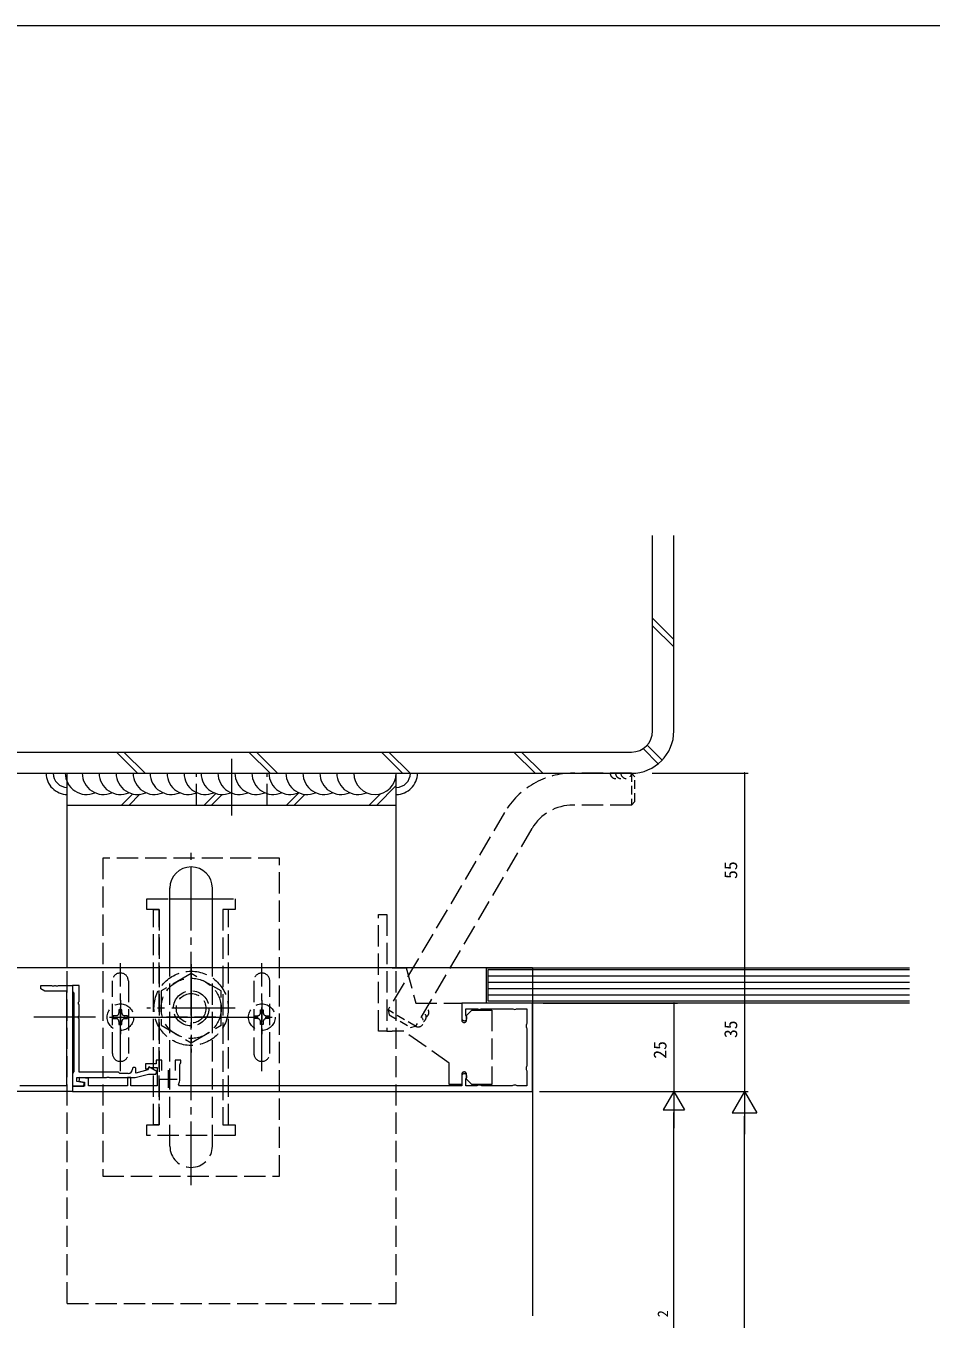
# Model space of a CAD drawing. Units: millimetres, scale not verified. Extents: x -841 to 746, y -594 to 534.
# Drawn here: x -506.5 to -250.5, y 163 to 528.8 of the extents above; entities that cross this region are included whole.
import ezdxf
from ezdxf.enums import TextEntityAlignment as Align

# ---------------------------------------------------------------- set-up
doc = ezdxf.new("R2010")
doc.units = ezdxf.units.MM
doc.header["$LTSCALE"] = 2
for name, pattern in [('CHAIN2', [12, 9, -1, 1, -1]), ('DASHED1', [1.8, 1.2, -0.6]), ('DASHED3', [4, 3, -1])]:
    doc.linetypes.add(name, pattern=pattern)
for name, color, linetype, lineweight in [('0-1_YKK_ZWAK', 7, 'Continuous', 9), ('0-3_YKK_12', 2, 'Continuous', 9), ('0-4_YSS_K', 3, 'Continuous', 9), ('0-5_YKK_D', 6, 'Continuous', 9), ('0-6_YKK_13', 4, 'Continuous', 9), ('0-7_YKK_11', 7, 'Continuous', 9)]:
    doc.layers.add(name, color=color, linetype=linetype, lineweight=lineweight)
doc.styles.add('ＭＳ ゴシック', font='')
doc.styles.get('ＭＳ ゴシック').set_extended_font_data('MS Gothic')

msp = doc.modelspace()

# ---------------------------------------------------------------- linework, layer by layer
at = {"layer": '0-1_YKK_ZWAK'}
msp.add_line((704.6, 528.8), (-835.4, 528.8), dxfattribs=at)
at = {"layer": '0-3_YKK_12'}
for q in [(-526.776, 262.39), (-363.275, 163.89)]:
    msp.add_line((-363.275, 262.389), q, dxfattribs=at)
at = {"layer": '0-4_YSS_K'}
for p, q in [((-329.276, 329.39), (-329.276, 384.645)), ((-323.275, 329.39), (-323.275, 384.645)), ((-329.276, 361.254), (-323.275, 355.254)), ((-329.276, 359.131), (-323.275, 353.131)), ((-511.276, 323.39), (-335.276, 323.39)), ((-480.918, 323.39), (-474.918, 317.39)), ((-478.795, 323.39), (-472.795, 317.39)), ((-443.441, 323.39), (-437.441, 317.39)), ((-441.318, 323.39), (-435.318, 317.39)), ((-405.965, 323.39), (-399.965, 317.39)), ((-403.842, 323.39), (-397.842, 317.39)), ((-368.488, 323.39), (-362.488, 317.39)), ((-366.365, 323.39), (-360.365, 317.39)), ((-331.991, 324.369), (-327.703, 320.081)), ((-330.844, 325.345), (-326.599, 321.101)), ((-511.276, 317.39), (-335.276, 317.39)), ((-376.275, 252.39), (-376.275, 262.39)), ((-376.275, 262.39), (-256.614, 262.39)), ((-375.776, 252.89), (-375.776, 261.89)), ((-375.776, 261.89), (-256.614, 261.89)), ((-375.776, 260.09), (-256.614, 260.09)), ((-375.776, 258.29), (-256.614, 258.29)), ((-375.776, 256.49), (-256.614, 256.49)), ((-375.776, 254.69), (-256.614, 254.69)), ((-256.614, 252.89), (-375.776, 252.89)), ((-256.614, 252.39), (-376.275, 252.39))]:
    msp.add_line(p, q, dxfattribs=at)
at = {"layer": '0-4_YSS_K', "linetype": 'DASHED3'}
for p, q in [((-335.276, 317.395), (-351.768, 317.395)), ((-335.275, 308.395), (-351.768, 308.395)), ((-371.153, 306.315), (-404.083, 250.421)), ((-363.399, 301.747), (-396.329, 245.852))]:
    msp.add_line(p, q, dxfattribs=at)
at = {"layer": '0-4_YSS_K', "linetype": 'DASHED1'}
for points in [[(-335.276, 317.395), (-335.275, 308.395), (-334.275, 309.395), (-334.276, 316.395)], [(-396.332, 245.854), (-404.087, 250.423), (-403.732, 249.054), (-397.701, 245.5)]]:
    msp.add_lwpolyline(points, close=True, dxfattribs=at)
at = {"layer": '0-4_YSS_K'}
for centre, radius, start, end in [((-335.276, 329.39), 6, 270, 0), ((-335.276, 329.39), 12, 270, 0), ((-494.774, 317.389), 6, 179.99936, 270), ((-494.774, 317.389), 4, 179.99936, 270), ((-489.376, 317.389), 6, 180, 293.57817), ((-484.576, 317.389), 6, 180, 293.57817), ((-479.776, 317.389), 6, 180, 293.57817), ((-474.976, 317.389), 6, 180, 293.57817), ((-470.176, 317.389), 6, 180, 293.57817), ((-465.376, 317.389), 6, 180, 293.57817), ((-460.576, 317.389), 6, 180, 293.57817), ((-455.776, 317.389), 6, 180, 293.57817), ((-450.975, 317.389), 6, 180, 293.57817), ((-446.175, 317.389), 6, 180, 293.57817), ((-441.376, 317.389), 6, 180, 293.57817), ((-436.576, 317.389), 6, 180, 293.57817), ((-431.776, 317.389), 6, 180, 293.57817), ((-426.976, 317.389), 6, 180, 293.57817), ((-422.176, 317.389), 6, 180, 293.57817), ((-417.376, 317.389), 6, 180, 293.57817), ((-412.576, 317.389), 6, 180, 293.57817), ((-407.776, 317.389), 6, 180, 0), ((-401.776, 317.389), 4, 270, 0.00063), ((-401.776, 317.389), 6, 270, 0.00063)]:
    msp.add_arc(centre, radius, start, end, dxfattribs=at)
at = {"layer": '0-4_YSS_K', "linetype": 'DASHED3'}
for radius in [22.5, 13.5]:
    msp.add_arc((-351.768, 294.894), radius, 90, 149.49619, dxfattribs=at)
at = {"layer": '0-4_YSS_K', "linetype": 'DASHED1'}
for centre, start, end in [((-339.775, 317.391), 180.07497, 300.07498), ((-338.275, 317.393), 180.07497, 300.07498), ((-336.775, 317.395), 180.07497, 0.07495), ((-394.813, 248.441), 299.48814, 59.48816), ((-394.051, 249.733), 299.48814, 59.48816), ((-395.574, 247.148), 239.48817, 59.48816)]:
    msp.add_arc(centre, 1.5, start, end, dxfattribs=at)
at = {"layer": '0-5_YKK_D'}
for p, q in [((-329.427, 317.39), (-302.275, 317.39)), ((-303.276, 317.39), (-303.276, 262.39)), ((-375.275, 262.39), (-302.275, 262.39)), ((-361.276, 262.39), (-302.275, 262.39)), ((-303.276, 262.39), (-303.276, 227.39)), ((-360.276, 252.39), (-322.275, 252.39)), ((-323.275, 252.39), (-323.275, 227.39)), ((-361.276, 227.39), (-302.275, 227.39)), ((-361.276, 227.39), (-302.275, 227.39)), ((-360.276, 227.39), (-322.275, 227.39)), ((-360.276, 227.39), (-322.275, 227.39)), ((-323.275, 227.39), (-326.275, 222.194)), ((-323.275, 227.39), (-320.276, 222.194)), ((-323.275, 227.39), (-323.275, 216.998)), ((-303.276, 227.39), (-306.775, 221.328)), ((-303.276, 227.39), (-299.776, 221.328)), ((-303.276, 227.39), (-303.276, 215.266)), ((-326.275, 222.194), (-320.276, 222.194)), ((-323.275, 103.39), (-323.275, 221.39)), ((-306.775, 221.328), (-299.776, 221.328)), ((-303.276, -205.61), (-303.276, 220.39))]:
    msp.add_line(p, q, dxfattribs=at)
for centre, start, end in [((-303.276, 317.39), 90, 270), ((-303.276, 317.39), 270, 90), ((-303.276, 262.39), 90, 270), ((-303.276, 262.39), 90, 270), ((-303.276, 262.39), 270, 90), ((-303.276, 262.39), 270, 90), ((-323.275, 252.39), 90, 270), ((-323.275, 252.39), 270, 90)]:
    msp.add_arc(centre, 0.106, start, end, dxfattribs=at)
at = {"layer": '0-6_YKK_13', "linetype": 'CHAIN2'}
for p, q in [((-448.276, 305.482), (-448.276, 321.482)), ((-459.776, 200.889), (-459.777, 295.885)), ((-479.776, 233.095), (-479.776, 263.683)), ((-439.775, 233.095), (-439.775, 263.683)), ((-459.775, 263.39), (-459.775, 238.39)), ((-447.275, 250.89), (-472.275, 250.89)), ((-486.776, 248.39), (-504.276, 248.39)), ((-482.82, 248.389), (-436.732, 248.389)), ((-466.776, 248.389), (-452.776, 248.389))]:
    msp.add_line(p, q, dxfattribs=at)
at = {"layer": '0-6_YKK_13'}
for p, q in [((-494.776, 317.39), (-401.776, 317.39)), ((-494.776, 262.39), (-494.776, 317.39)), ((-401.982, 315.833), (-401.776, 316.04)), ((-401.776, 262.39), (-401.776, 317.39)), ((-494.776, 314.255), (-494.598, 314.433)), ((-479.429, 308.39), (-476.285, 311.534)), ((-477.306, 308.39), (-474.264, 311.432)), ((-456.094, 308.39), (-452.808, 311.676)), ((-453.971, 308.39), (-450.972, 311.389)), ((-432.76, 308.39), (-429.295, 311.855)), ((-430.636, 308.39), (-427.604, 311.422)), ((-409.425, 308.39), (-406.22, 311.595)), ((-407.302, 308.39), (-401.776, 313.917)), ((-494.776, 308.39), (-401.776, 308.39)), ((-465.776, 262.39), (-465.776, 284.967)), ((-465.776, 281.889), (-453.776, 281.889)), ((-453.776, 262.39), (-453.776, 284.889))]:
    msp.add_line(p, q, dxfattribs=at)
at = {"layer": '0-6_YKK_13', "linetype": 'DASHED3'}
for p, q in [((-458.276, 308.39), (-458.276, 317.39)), ((-438.276, 308.39), (-438.276, 317.39)), ((-472.276, 281.889), (-465.776, 281.889)), ((-406.776, 244.39), (-406.776, 277.39)), ((-494.776, 167.39), (-494.776, 262.39)), ((-459.775, 260.705), (-468.275, 255.797)), ((-465.776, 211.889), (-465.776, 262.39)), ((-451.275, 255.797), (-459.775, 260.705)), ((-453.776, 211.889), (-453.776, 262.39)), ((-402.975, 262.39), (-404.475, 262.39)), ((-402.975, 262.39), (-398.955, 262.39)), ((-401.776, 167.39), (-401.776, 262.39)), ((-482.026, 238.139), (-482.026, 258.639)), ((-477.526, 258.639), (-477.526, 238.139)), ((-442.026, 258.639), (-442.026, 238.139)), ((-437.526, 238.139), (-437.526, 258.639)), ((-479.776, 253.183), (-479.776, 243.595)), ((-468.275, 255.797), (-468.275, 246.082)), ((-451.275, 245.982), (-451.275, 255.797)), ((-439.775, 253.183), (-439.775, 243.595)), ((-481.006, 248.799), (-481.826, 248.799)), ((-481.826, 248.799), (-481.826, 247.979)), ((-480.186, 250.439), (-480.186, 249.619)), ((-479.366, 250.439), (-480.186, 250.439)), ((-479.366, 249.619), (-479.366, 250.439)), ((-477.726, 248.799), (-478.546, 248.799)), ((-477.726, 247.979), (-477.726, 248.799)), ((-441.825, 248.799), (-441.005, 248.799)), ((-441.825, 247.979), (-441.825, 248.799)), ((-440.186, 250.439), (-439.366, 250.439)), ((-440.186, 249.619), (-440.186, 250.439)), ((-439.366, 250.439), (-439.366, 249.619)), ((-438.546, 248.799), (-437.726, 248.799)), ((-437.726, 248.799), (-437.726, 247.979)), ((-380.376, 250.39), (-374.776, 250.39)), ((-481.826, 247.979), (-481.006, 247.979)), ((-480.186, 247.159), (-480.186, 246.339)), ((-480.186, 246.339), (-479.366, 246.339)), ((-479.366, 246.339), (-479.366, 247.159)), ((-478.546, 247.979), (-477.726, 247.979)), ((-468.275, 246.082), (-459.775, 241.175)), ((-452.776, 248.389), (-466.776, 248.389)), ((-459.775, 241.175), (-451.275, 246.082)), ((-441.005, 247.979), (-441.825, 247.979)), ((-440.186, 246.339), (-440.186, 247.159)), ((-439.366, 246.339), (-440.186, 246.339)), ((-439.366, 247.159), (-439.366, 246.339)), ((-437.726, 247.979), (-438.546, 247.979)), ((-404.475, 244.39), (-406.776, 244.39)), ((-404.475, 244.39), (-402.975, 244.39)), ((-399.629, 244.39), (-402.975, 244.39)), ((-386.776, 235.39), (-399.629, 244.39)), ((-386.776, 229.39), (-386.776, 235.39)), ((-494.776, 167.39), (-401.776, 167.39))]:
    msp.add_line(p, q, dxfattribs=at)
for points in [[(-484.776, 203.389), (-434.776, 203.389), (-434.776, 293.389), (-484.776, 293.389)], [(-468.776, 217.889), (-470.376, 217.889), (-470.376, 278.889), (-468.776, 278.889)], [(-450.776, 217.889), (-449.176, 217.889), (-449.176, 278.889), (-450.776, 278.889)]]:
    msp.add_lwpolyline(points, close=True, dxfattribs=at)
for points in [[(-453.776, 281.889), (-447.276, 281.889), (-447.276, 278.889), (-450.776, 278.889), (-450.776, 217.889), (-447.276, 217.889), (-447.276, 214.889), (-472.276, 214.889), (-472.276, 217.889), (-468.776, 217.889), (-468.776, 278.889), (-472.276, 278.889), (-472.276, 281.889)], [(-406.776, 277.39), (-404.475, 277.39), (-404.475, 244.39)], [(-398.955, 262.39), (-396.276, 252.39), (-383.276, 252.39), (-383.276, 247.59)], [(-381.875, 247.59), (-381.875, 248.89), (-380.376, 250.39)], [(-374.776, 250.39), (-374.776, 229.39), (-380.376, 229.39)], [(-383.276, 232.19), (-383.276, 229.39), (-386.776, 229.39)], [(-380.376, 229.39), (-381.875, 230.89), (-381.875, 232.19)]]:
    msp.add_lwpolyline(points, dxfattribs=at)
for centre, radius in [((-459.775, 250.89), 10.5), ((-459.775, 250.89), 8.5), ((-459.775, 250.89), 5), ((-459.775, 250.89), 5), ((-459.775, 250.89), 4.19), ((-479.776, 248.389), 3.75), ((-439.775, 248.389), 3.75)]:
    msp.add_circle(centre, radius, dxfattribs=at)
at = {"layer": '0-6_YKK_13'}
msp.add_arc((-459.776, 284.889), 6, 0, 180, dxfattribs=at)
at = {"layer": '0-6_YKK_13', "linetype": 'DASHED3'}
for centre, radius, start, end in [((-479.776, 258.639), 2.25, 0, 180), ((-439.775, 258.639), 2.25, 0, 180), ((-481.006, 249.619), 0.82, 270, 0), ((-478.546, 249.619), 0.82, 180, 270), ((-441.005, 249.619), 0.82, 270, 0), ((-438.546, 249.619), 0.82, 180, 270), ((-481.006, 247.159), 0.82, 0, 90), ((-478.546, 247.159), 0.82, 90, 180), ((-441.005, 247.159), 0.82, 0, 90), ((-438.546, 247.159), 0.82, 90, 180), ((-382.575, 247.59), 0.7, 180, 0), ((-479.776, 238.139), 2.25, 180, 0), ((-439.775, 238.139), 2.25, 180, 0), ((-382.575, 232.19), 0.7, 0, 180), ((-459.776, 211.889), 6, 180, 0)]:
    msp.add_arc(centre, radius, start, end, dxfattribs=at)
at = {"layer": '0-7_YKK_11'}
for p, q in [((-468.676, 230.89), (-463.675, 230.89)), ((-466.176, 228.39), (-466.176, 233.39))]:
    msp.add_line(p, q, dxfattribs=at)
for points in [[(-508.24, 229.02), (-494.906, 229.02), (-494.906, 255.76), (-501.184, 255.76), (-502.276, 256.39), (-502.276, 257.39), (-499.234, 257.39), (-499.05, 257.27), (-498.501, 257.27), (-498.317, 257.39), (-498.234, 257.39), (-498.05, 257.27), (-497.501, 257.27), (-497.317, 257.39), (-493.276, 257.39), (-493.276, 227.39), (-520.276, 227.39)], [(-477.576, 232.49), (-479.976, 232.49), (-480.276, 232.79), (-491.476, 232.79), (-491.476, 247.932), (-491.596, 248.115), (-491.596, 248.665), (-491.476, 248.849), (-491.476, 251.932), (-491.596, 252.115), (-491.596, 252.665), (-491.476, 252.849), (-491.476, 257.39), (-493.276, 257.39), (-493.276, 255.69), (-493.096, 255.415), (-492.976, 255.232)], [(-492.976, 255.232), (-492.976, 232.949), (-493.096, 232.765), (-493.276, 232.49), (-493.276, 228.89), (-490.119, 228.89), (-490.039, 229.803), (-492.075, 230.162), (-492.075, 231.29), (-483.734, 231.29), (-483.55, 231.41), (-483.001, 231.41), (-482.817, 231.29), (-475.573, 231.29), (-471.841, 232.29), (-469.709, 232.29), (-469.509, 233.04), (-471.769, 234.346), (-471.999, 233.49), (-475.376, 232.585), (-475.376, 233.69)], [(-468.076, 233.288), (-468.076, 236.19), (-469.676, 236.19), (-469.676, 235.19), (-472.676, 235.19), (-472.676, 233.79), (-472.176, 233.79), (-471.893, 233.99), (-471.61, 234.19), (-469.376, 234.19), (-469.376, 228.99), (-476.776, 228.99), (-476.776, 231.29), (-477.776, 231.29), (-477.776, 228.99), (-488.776, 228.99), (-488.776, 231.065), (-491.354, 231.29), (-491.484, 230.302), (-489.876, 230.018), (-489.876, 228.89), (-493.276, 228.89), (-493.276, 227.39), (-363.275, 227.39), (-363.275, 252.39), (-383.276, 252.39), (-383.276, 248.14)], [(-381.99, 248.665), (-382.076, 248.875), (-382.076, 250.79), (-378.968, 250.79), (-378.808, 250.744)], [(-377.743, 250.744), (-377.583, 250.79), (-368.968, 250.79), (-368.808, 250.744)], [(-367.743, 250.744), (-367.583, 250.79), (-364.876, 250.79), (-364.876, 246.583), (-364.922, 246.423)], [(-364.922, 245.357), (-364.876, 245.197), (-364.876, 234.583), (-364.922, 234.423)], [(-462.975, 230.89), (-462.975, 234.971), (-462.826, 235.23), (-462.676, 235.49), (-462.676, 236.19), (-464.276, 236.19), (-464.276, 233.288)], [(-383.276, 231.64), (-383.276, 228.99), (-463.063, 228.99), (-463.329, 229.427)], [(-378.808, 229.036), (-378.968, 228.99), (-382.076, 228.99), (-382.076, 230.905), (-381.99, 231.115)], [(-364.922, 233.357), (-364.876, 233.197), (-364.876, 228.99), (-367.583, 228.99), (-367.743, 229.036)], [(-368.808, 229.036), (-368.968, 228.99), (-377.583, 228.99), (-377.743, 229.036)]]:
    msp.add_lwpolyline(points, dxfattribs=at)
for centre, radius, start, end in [((-378.276, 251.59), 1, 237.79576, 302.20422), ((-368.276, 251.59), 1, 237.79576, 302.20422), ((-382.526, 248.14), 0.75, 180.00002, 44.41531), ((-364.076, 245.89), 1, 147.79576, 212.20422), ((-475.876, 233.69), 0.5, 359.99998, 180), ((-364.076, 233.89), 1, 147.79576, 212.20422), ((-477.576, 233.69), 1.2, 270, 359.99998), ((-466.176, 230.89), 3.2, 332.79712, 0), ((-382.526, 231.64), 0.75, 315.58467, 179.99997), ((-378.276, 228.19), 1, 57.79576, 122.20422), ((-368.276, 228.19), 1, 57.79576, 122.20422)]:
    msp.add_arc(centre, radius, start, end, dxfattribs=at)

# ---------------------------------------------------------------- texts
at = {"layer": '0-5_YKK_D', "color": 4, "style": 'ＭＳ ゴシック'}
for s, height, p in [('55', 3.666, (-304.276, 287.49)), ('35', 3.666, (-304.276, 242.49)), ('25', 3.666, (-324.275, 236.64)), ('2', 2.933, (-324.076, 163.515))]:
    msp.add_text(s, height=height, rotation=90, dxfattribs=at).set_placement(p, align=Align.BOTTOM_LEFT)

doc.saveas('drawing.dxf')
